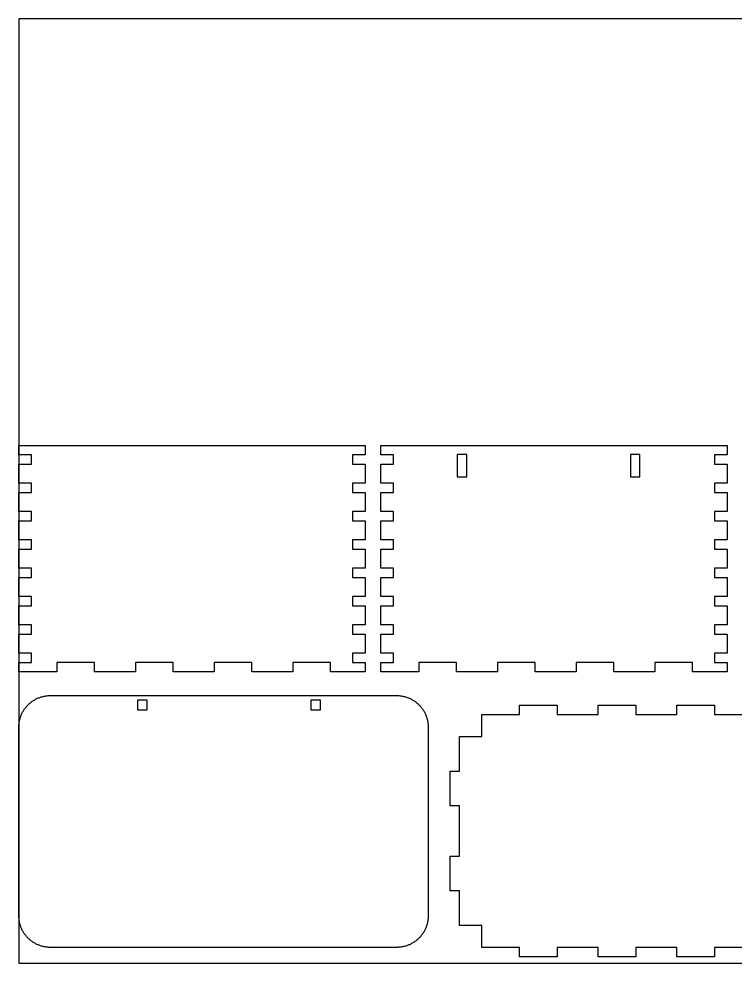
# Model space of a CAD drawing. Header units: millimetres. Extents: x 0 to 900, y 0 to 600.
# Drawn here: x 0 to 455, y 0 to 600 of the extents above; entities that cross this region are included whole.
import ezdxf

# ---------------------------------------------------------------- set-up
doc = ezdxf.new("R2010")
doc.units = ezdxf.units.MM
doc.layers.add('CUT', color=7, linetype='Continuous')
doc.layers.add('SHEET', color=7, linetype='Continuous')

msp = doc.modelspace()

# ---------------------------------------------------------------- linework, layer by layer
at = {"layer": 'CUT'}
for points in [[(220, 185), (198, 185), (198, 191.1), (174, 191.1), (174, 185), (148, 185), (148, 191.1), (124, 191.1), (124, 185), (98, 185), (98, 191.1), (74, 191.1), (74, 185), (48, 185), (48, 191.1), (24, 191.1), (24, 185), (0, 185), (0, 190.95), (8, 190.95), (8, 197.05), (0, 197.05), (0, 208.95), (8, 208.95), (8, 215.05), (0, 215.05), (0, 226.95), (8, 226.95), (8, 233.05), (0, 233.05), (0, 244.95), (8, 244.95), (8, 251.05), (0, 251.05), (0, 262.95), (8, 262.95), (8, 269.05), (0, 269.05), (0, 280.95), (8, 280.95), (8, 287.05), (0, 287.05), (0, 298.95), (8, 298.95), (8, 305.05), (0, 305.05), (0, 316.95), (8, 316.95), (8, 323.05), (0, 323.05), (0, 329), (220, 329), (220, 323.05), (212, 323.05), (212, 316.95), (220, 316.95), (220, 305.05), (212, 305.05), (212, 298.95), (220, 298.95), (220, 287.05), (212, 287.05), (212, 280.95), (220, 280.95), (220, 269.05), (212, 269.05), (212, 262.95), (220, 262.95), (220, 251.05), (212, 251.05), (212, 244.95), (220, 244.95), (220, 233.05), (212, 233.05), (212, 226.95), (220, 226.95), (220, 215.05), (212, 215.05), (212, 208.95), (220, 208.95), (220, 197.05), (212, 197.05), (212, 190.95), (220, 190.95), (220, 185)], [(450, 185), (428, 185), (428, 191.1), (404, 191.1), (404, 185), (378, 185), (378, 191.1), (354, 191.1), (354, 185), (328, 185), (328, 191.1), (304, 191.1), (304, 185), (278, 185), (278, 191.1), (254, 191.1), (254, 185), (230, 185), (230, 190.95), (238, 190.95), (238, 197.05), (230, 197.05), (230, 208.95), (238, 208.95), (238, 215.05), (230, 215.05), (230, 226.95), (238, 226.95), (238, 233.05), (230, 233.05), (230, 244.95), (238, 244.95), (238, 251.05), (230, 251.05), (230, 262.95), (238, 262.95), (238, 269.05), (230, 269.05), (230, 280.95), (238, 280.95), (238, 287.05), (230, 287.05), (230, 298.95), (238, 298.95), (238, 305.05), (230, 305.05), (230, 316.95), (238, 316.95), (238, 323.05), (230, 323.05), (230, 329), (450, 329), (450, 323.05), (442, 323.05), (442, 316.95), (450, 316.95), (450, 305.05), (442, 305.05), (442, 298.95), (450, 298.95), (450, 287.05), (442, 287.05), (442, 280.95), (450, 280.95), (450, 269.05), (442, 269.05), (442, 262.95), (450, 262.95), (450, 251.05), (442, 251.05), (442, 244.95), (450, 244.95), (450, 233.05), (442, 233.05), (442, 226.95), (450, 226.95), (450, 215.05), (442, 215.05), (442, 208.95), (450, 208.95), (450, 197.05), (442, 197.05), (442, 190.95), (450, 190.95), (450, 185)], [(284.55, 309), (284.55, 323.1), (278.45, 323.1), (278.45, 309), (284.55, 309)], [(394.55, 309), (394.55, 323.1), (388.45, 323.1), (388.45, 309), (394.55, 309)], [(20, 10), (19.51, 10.01), (19.02, 10.02), (18.53, 10.05), (18.04, 10.1), (17.55, 10.15), (17.07, 10.22), (16.58, 10.29), (16.1, 10.38), (15.62, 10.49), (15.14, 10.6), (14.67, 10.72), (14.19, 10.86), (13.73, 11.01), (13.26, 11.17), (12.8, 11.34), (12.35, 11.52), (11.9, 11.72), (11.45, 11.92), (11.01, 12.14), (10.57, 12.36), (10.14, 12.6), (9.72, 12.85), (9.3, 13.1), (8.89, 13.37), (8.48, 13.65), (8.09, 13.94), (7.7, 14.23), (7.31, 14.54), (6.94, 14.86), (6.57, 15.18), (6.21, 15.52), (5.86, 15.86), (5.52, 16.21), (5.18, 16.57), (4.86, 16.94), (4.54, 17.31), (4.23, 17.7), (3.94, 18.09), (3.65, 18.48), (3.37, 18.89), (3.1, 19.3), (2.85, 19.72), (2.6, 20.14), (2.36, 20.57), (2.14, 21.01), (1.92, 21.45), (1.72, 21.9), (1.52, 22.35), (1.34, 22.8), (1.17, 23.26), (1.01, 23.73), (0.86, 24.19), (0.72, 24.67), (0.6, 25.14), (0.49, 25.62), (0.38, 26.1), (0.29, 26.58), (0.22, 27.07), (0.15, 27.55), (0.1, 28.04), (0.05, 28.53), (0.02, 29.02), (0.01, 29.51), (0, 30), (0, 150), (0.01, 150.49), (0.02, 150.98), (0.05, 151.47), (0.1, 151.96), (0.15, 152.45), (0.22, 152.93), (0.29, 153.42), (0.38, 153.9), (0.49, 154.38), (0.6, 154.86), (0.72, 155.33), (0.86, 155.81), (1.01, 156.27), (1.17, 156.74), (1.34, 157.2), (1.52, 157.65), (1.72, 158.1), (1.92, 158.55), (2.14, 158.99), (2.36, 159.43), (2.6, 159.86), (2.85, 160.28), (3.1, 160.7), (3.37, 161.11), (3.65, 161.52), (3.94, 161.91), (4.23, 162.3), (4.54, 162.69), (4.86, 163.06), (5.18, 163.43), (5.52, 163.79), (5.86, 164.14), (6.21, 164.48), (6.57, 164.82), (6.94, 165.14), (7.31, 165.46), (7.7, 165.77), (8.09, 166.06), (8.48, 166.35), (8.89, 166.63), (9.3, 166.9), (9.72, 167.15), (10.14, 167.4), (10.57, 167.64), (11.01, 167.86), (11.45, 168.08), (11.9, 168.28), (12.35, 168.48), (12.8, 168.66), (13.26, 168.83), (13.73, 168.99), (14.19, 169.14), (14.67, 169.28), (15.14, 169.4), (15.62, 169.51), (16.1, 169.62), (16.58, 169.71), (17.07, 169.78), (17.55, 169.85), (18.04, 169.9), (18.53, 169.95), (19.02, 169.98), (19.51, 169.99), (20, 170), (240, 170), (240.49, 169.99), (240.98, 169.98), (241.47, 169.95), (241.96, 169.9), (242.45, 169.85), (242.93, 169.78), (243.42, 169.71), (243.9, 169.62), (244.38, 169.51), (244.86, 169.4), (245.33, 169.28), (245.81, 169.14), (246.27, 168.99), (246.74, 168.83), (247.2, 168.66), (247.65, 168.48), (248.1, 168.28), (248.55, 168.08), (248.99, 167.86), (249.43, 167.64), (249.86, 167.4), (250.28, 167.15), (250.7, 166.9), (251.11, 166.63), (251.52, 166.35), (251.91, 166.06), (252.3, 165.77), (252.69, 165.46), (253.06, 165.14), (253.43, 164.82), (253.79, 164.48), (254.14, 164.14), (254.48, 163.79), (254.82, 163.43), (255.14, 163.06), (255.46, 162.69), (255.77, 162.3), (256.06, 161.91), (256.35, 161.52), (256.63, 161.11), (256.9, 160.7), (257.15, 160.28), (257.4, 159.86), (257.64, 159.43), (257.86, 158.99), (258.08, 158.55), (258.28, 158.1), (258.48, 157.65), (258.66, 157.2), (258.83, 156.74), (258.99, 156.27), (259.14, 155.81), (259.28, 155.33), (259.4, 154.86), (259.51, 154.38), (259.62, 153.9), (259.71, 153.42), (259.78, 152.93), (259.85, 152.45), (259.9, 151.96), (259.95, 151.47), (259.98, 150.98), (259.99, 150.49), (260, 150), (260, 30), (259.99, 29.51), (259.98, 29.02), (259.95, 28.53), (259.9, 28.04), (259.85, 27.55), (259.78, 27.07), (259.71, 26.58), (259.62, 26.1), (259.51, 25.62), (259.4, 25.14), (259.28, 24.67), (259.14, 24.19), (258.99, 23.73), (258.83, 23.26), (258.66, 22.8), (258.48, 22.35), (258.28, 21.9), (258.08, 21.45), (257.86, 21.01), (257.64, 20.57), (257.4, 20.14), (257.15, 19.72), (256.9, 19.3), (256.63, 18.89), (256.35, 18.48), (256.06, 18.09), (255.77, 17.7), (255.46, 17.31), (255.14, 16.94), (254.82, 16.57), (254.48, 16.21), (254.14, 15.86), (253.79, 15.52), (253.43, 15.18), (253.06, 14.86), (252.69, 14.54), (252.3, 14.23), (251.91, 13.94), (251.52, 13.65), (251.11, 13.37), (250.7, 13.1), (250.28, 12.85), (249.86, 12.6), (249.43, 12.36), (248.99, 12.14), (248.55, 11.92), (248.1, 11.72), (247.65, 11.52), (247.2, 11.34), (246.74, 11.17), (246.27, 11.01), (245.81, 10.86), (245.33, 10.72), (244.86, 10.6), (244.38, 10.49), (243.9, 10.38), (243.42, 10.29), (242.93, 10.22), (242.45, 10.15), (241.96, 10.1), (241.47, 10.05), (240.98, 10.02), (240.49, 10.01), (240, 10), (20, 10)], [(81.55, 161), (81.55, 167.1), (75.45, 167.1), (75.45, 161), (81.55, 161)], [(191.55, 161), (191.55, 167.1), (185.45, 167.1), (185.45, 161), (191.55, 161)]]:
    msp.add_lwpolyline(points, close=True, dxfattribs=at)
msp.add_lwpolyline([(468, 10), (442, 10), (442, 4), (418, 4), (418, 10), (392, 10), (392, 4), (368, 4), (368, 10), (342, 10), (342, 4), (318, 4), (318, 10), (294, 10), (294, 10), (294, 24), (280, 24), (280, 46), (274, 46), (274, 68), (280, 68), (280, 100), (274, 100), (274, 122), (280, 122), (280, 144), (294, 144), (294, 158), (318, 158), (318, 164), (342, 164), (342, 158), (368, 158), (368, 164), (392, 164), (392, 158), (418, 158), (418, 164), (442, 164), (442, 158), (468, 158)], dxfattribs=at)
at = {"layer": 'SHEET'}
msp.add_lwpolyline([(0, 0), (900, 0), (900, 600), (0, 600)], close=True, dxfattribs=at)

doc.saveas('drawing.dxf')
